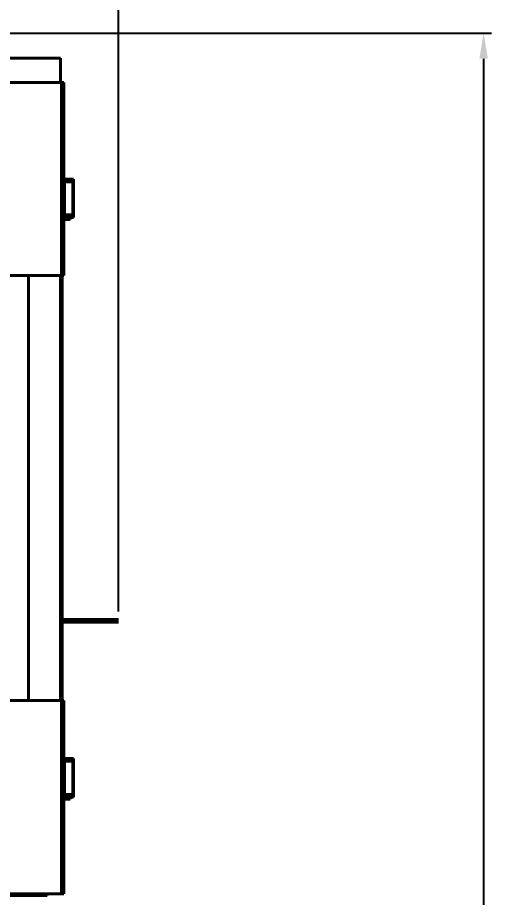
# Model space of a CAD drawing. Header units: millimetres. Extents: x -535 to 3636, y 24 to 870.
# Drawn here: x 1790.5 to 1854.7, y 604.3 to 718.1 of the extents above; entities that cross this region are included whole.
import ezdxf

# ---------------------------------------------------------------- set-up
doc = ezdxf.new("R2010")
doc.units = ezdxf.units.MM
doc.header["$PDMODE"] = 1
doc.header["$PDSIZE"] = -1
doc.styles.get("Standard").update_dxf_attribs({"font": 'times_0.ttf'})
doc.dimstyles.new('ISO-25', dxfattribs={"dimtxt": 2.5, "dimasz": 2.5, "dimexe": 1.25, "dimexo": 0.625, "dimtad": 1, "dimtxsty": 'Standard', "dimcen": 2.5, "dimadec": 0, "dimazin": 0, "dimtfac": 1, "dimtmove": 0, "dimatfit": 3, "dimfxl": 1, "dimarcsym": 0})

# ---------------------------------------------------------------- blocks, each defined once
blk = doc.blocks.new('*D4')
at = {"color": 0, "lineweight": -2}
for p, q in [((1740.83, 716.11), (1851.76, 716.11)), ((1850.76, 712.8), (1850.76, 568.02)), ((1850.76, 416.62), (1850.76, 561.41)), ((1729.45, 413.32), (1851.76, 413.32))]:
    blk.add_line(p, q, dxfattribs=at)
at = {"color": 0, "lineweight": 15}
for points in [[(1850.21, 712.8), (1851.31, 712.8), (1850.76, 716.11)], [(1850.21, 416.62), (1851.31, 416.62), (1850.76, 413.32)]]:
    blk.add_solid(points, dxfattribs=at)
at = {"layer": 'Defpoints', "color": 0, "lineweight": 15}
for p in [(1739.83, 716.11), (1728.45, 413.32), (1850.76, 413.32)]:
    blk.add_point(p, dxfattribs=at)
at = {"color": 0, "lineweight": 15, "insert": (1850.76, 564.71), "char_height": 3.5, "attachment_point": 5}
blk.add_mtext('640', dxfattribs=at)
blk = doc.blocks.new('*D5')
at = {"color": 0, "lineweight": -2}
for p, q in [((1671.8, 654.07), (1671.8, 739.39)), ((1803.55, 641.24), (1803.55, 739.39)), ((1675.1, 738.39), (1800.24, 738.39))]:
    blk.add_line(p, q, dxfattribs=at)
at = {"color": 0, "lineweight": 15}
for points in [[(1675.1, 738.94), (1675.1, 737.84), (1671.8, 738.39)], [(1800.24, 738.94), (1800.24, 737.84), (1803.55, 738.39)]]:
    blk.add_solid(points, dxfattribs=at)
at = {"layer": 'Defpoints', "color": 0, "lineweight": 15}
for p in [(1803.55, 738.39), (1671.8, 653.07), (1803.55, 640.24)]:
    blk.add_point(p, dxfattribs=at)
at = {"color": 0, "lineweight": 15, "insert": (1737.67, 741.7), "char_height": 3.5, "attachment_point": 5}
blk.add_mtext('280', dxfattribs=at)

msp = doc.modelspace()

# ---------------------------------------------------------------- linework, layer by layer
at = {"color": 7, "linetype": 'Continuous', "lineweight": 40}
for p, q in [((1788.5464, 712.8553), (1792.2963, 712.8553)), ((1792.2963, 712.8553), (1796.0463, 712.8553)), ((1796.0463, 709.7303), (1796.0463, 712.8553)), ((1788.3035, 709.7303), (1796.1762, 709.7303)), ((1796.1762, 709.7303), (1796.1762, 684.7303)), ((1796.4642, 709.7303), (1796.1762, 709.7303)), ((1796.4642, 709.7303), (1796.4642, 684.7303)), ((1796.4642, 697.2303), (1796.4642, 692.2303)), ((1796.4642, 697.2303), (1797.7387, 697.2303)), ((1796.5534, 696.8803), (1797.6495, 696.8803)), ((1796.5534, 692.5803), (1796.5534, 696.8803)), ((1797.6495, 696.8803), (1797.6495, 692.5803)), ((1797.7387, 692.2303), (1797.7387, 697.2303)), ((1797.6495, 692.5803), (1796.5534, 692.5803)), ((1796.4642, 692.2303), (1797.7387, 692.2303)), ((1797.2778, 691.9803), (1796.4642, 691.9803)), ((1797.2778, 691.9803), (1797.2778, 692.2303)), ((1788.3035, 684.7303), (1796.1762, 684.7303)), ((1791.9196, 684.7303), (1791.9196, 629.7303)), ((1796.0345, 684.7303), (1796.0345, 629.7303)), ((1796.0463, 654.8883), (1796.0463, 684.7303)), ((1796.4642, 684.7303), (1796.1762, 684.7303)), ((1796.2471, 640.2383), (1796.2471, 684.7303)), ((1796.0345, 654.8883), (1796.0463, 654.8883)), ((1803.5464, 640.2383), (1796.0345, 640.2383)), ((1796.0345, 639.8883), (1803.5464, 639.8883)), ((1796.2471, 629.7303), (1796.2471, 639.8883)), ((1788.3035, 629.7303), (1796.1762, 629.7303)), ((1796.1762, 604.7303), (1796.1762, 629.7303)), ((1796.4642, 629.7303), (1796.1762, 629.7303)), ((1796.4642, 604.7303), (1796.4642, 629.7303)), ((1796.4642, 617.2303), (1796.4642, 622.2303)), ((1796.4642, 622.2303), (1797.7387, 622.2303)), ((1797.6495, 621.8803), (1796.5534, 621.8803)), ((1796.5534, 621.8803), (1796.5534, 617.5803)), ((1797.6495, 617.5803), (1797.6495, 621.8803)), ((1797.7387, 622.2303), (1797.7387, 617.2303)), ((1796.4642, 617.2303), (1797.7387, 617.2303)), ((1796.5534, 617.5803), (1797.6495, 617.5803)), ((1797.2778, 617.2303), (1797.2778, 616.9803)), ((1797.2778, 616.9803), (1796.4642, 616.9803)), ((1788.3035, 604.7303), (1796.1762, 604.7303)), ((1794.3002, 604.4803), (1794.3002, 604.7303)), ((1796.4642, 604.7303), (1796.1762, 604.7303)), ((1777.625, 604.4803), (1794.3002, 604.4803))]:
    msp.add_line(p, q, dxfattribs=at)

# ---------------------------------------------------------------- dimensions: what is measured, and where the dimension line sits
at = {"color": 1, "lineweight": 15}
dim = msp.add_linear_dim(base=(1803.5464, 738.3925), p1=(1671.7963, 653.0712), p2=(1803.5464, 640.2383), text='280', dimstyle='ISO-25', override={"dimtxt": 3.5, "dimasz": 3.302, "dimexe": 1, "dimexo": 1, "dimgap": 1.524, "dimtih": 1, "dimtoh": 1, "dimlfac": 5, "dimzin": 0, "dimadec": 2, "dimtzin": 0}, dxfattribs=at)
dim.commit()
dim.dimension.update_dxf_attribs({"geometry": '*D5', "text_midpoint": (1737.6713, 741.6968)})
dim = msp.add_linear_dim(base=(1850.7645, 413.3169), p1=(1739.8323, 716.1053), p2=(1728.4455, 413.3169), angle=90, text='640', dimstyle='ISO-25', override={"dimtxt": 3.5, "dimasz": 3.302, "dimexe": 1, "dimexo": 1, "dimgap": 1.524, "dimtih": 1, "dimtoh": 1, "dimlfac": 5, "dimzin": 0, "dimadec": 2, "dimtzin": 0}, dxfattribs=at)
dim.commit()
dim.dimension.update_dxf_attribs({"geometry": '*D4', "text_midpoint": (1850.7645, 564.7111), "dimtype": 160})

doc.saveas('drawing.dxf')
